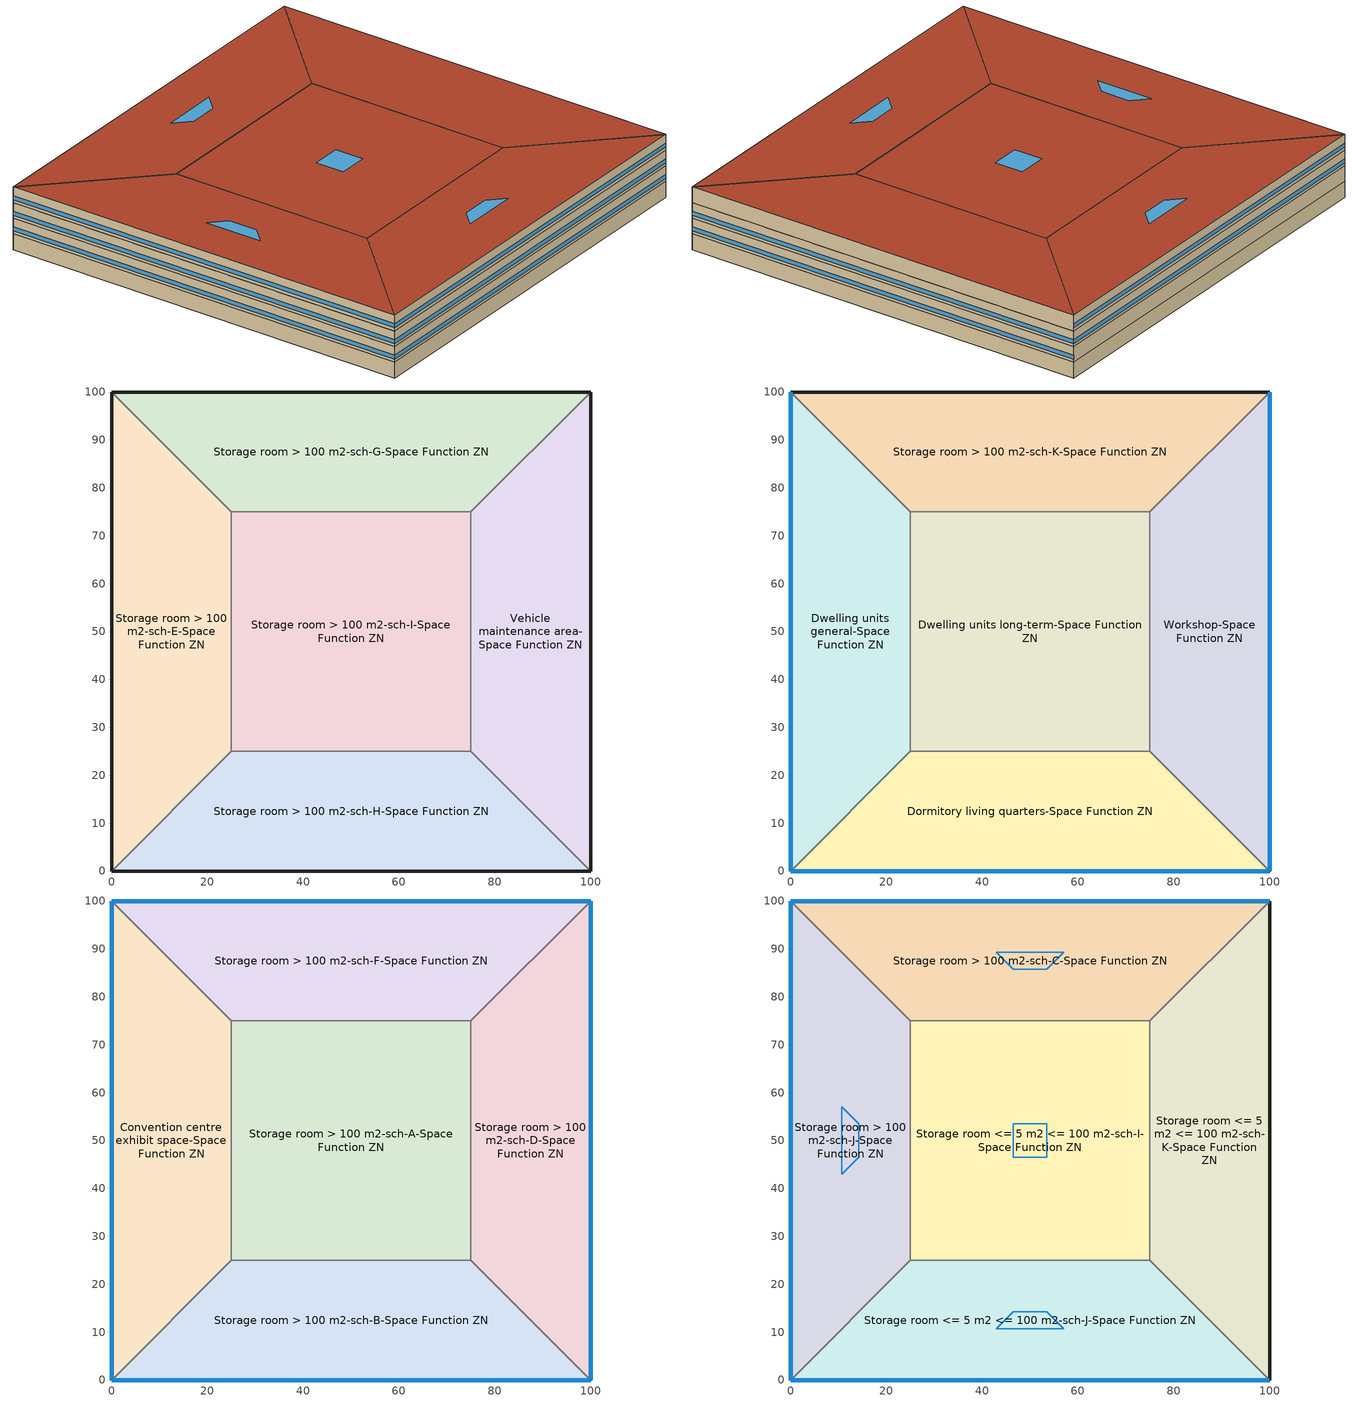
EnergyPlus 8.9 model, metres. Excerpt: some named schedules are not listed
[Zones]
Storage room > 100 m2-sch-E-Space Function ZN
 floor ground (BTAP-Grnd-Floor-Mass:U-0.757): 0,0 0,100 25,75 25,25 z0
 wall ground (BTAP-Grnd-Wall-Mass:U-0.284): 0,100 0,0 z0:3.8
 wall to Storage room > 100 m2-sch-G-Space Function ZN (BTAP-Int-Wall): 25,75 0,100 z0:3.8
 wall to Storage room > 100 m2-sch-I-Space Function ZN (BTAP-Int-Wall): 25,25 25,75 z0:3.8
 wall to Storage room > 100 m2-sch-H-Space Function ZN (BTAP-Int-Wall): 0,0 25,25 z0:3.8
Storage room > 100 m2-sch-G-Space Function ZN
 floor ground (BTAP-Grnd-Floor-Mass:U-0.757): 0,100 100,100 75,75 25,75 z0
 wall to Storage room > 100 m2-sch-I-Space Function ZN (BTAP-Int-Wall): 25,75 75,75 z0:3.8
 wall ground (BTAP-Grnd-Wall-Mass:U-0.284): 100,100 0,100 z0:3.8
 wall to Vehicle maintenance area-Space Function ZN (BTAP-Int-Wall): 75,75 100,100 z0:3.8
Storage room > 100 m2-sch-H-Space Function ZN
 floor ground (BTAP-Grnd-Floor-Mass:U-0.757): 100,0 0,0 25,25 75,25 z0
 wall ground (BTAP-Grnd-Wall-Mass:U-0.284): 0,0 100,0 z0:3.8
 wall to Storage room > 100 m2-sch-I-Space Function ZN (BTAP-Int-Wall): 75,25 25,25 z0:3.8
 wall to Vehicle maintenance area-Space Function ZN (BTAP-Int-Wall): 100,0 75,25 z0:3.8
Storage room > 100 m2-sch-I-Space Function ZN
 floor ground (BTAP-Grnd-Floor-Mass:U-0.757): 25,25 25,75 75,75 75,25 z0
 wall to Vehicle maintenance area-Space Function ZN (BTAP-Int-Wall): 75,25 75,75 z0:3.8
Vehicle maintenance area-Space Function ZN
 floor ground (BTAP-Grnd-Floor-Mass:U-0.757): 100,100 100,0 75,25 75,75 z0
 wall ground (BTAP-Grnd-Wall-Mass:U-0.284): 100,0 100,100 z0:3.8
Dormitory living quarters-Space Function ZN
 floor to Storage room > 100 m2-sch-H-Space Function ZN (BTAP-Int-Floor): 100,0 0,0 25,25 75,25 z3.8
 wall outside (BTAP-Ext-Wall-Mass:U-0.21): 0,0 100,0 z3.8:7.6
 wall to Dwelling units general-Space Function ZN (BTAP-Int-Wall): 25,25 0,0 z3.8:7.6
 wall to Dwelling units long-term-Space Function ZN (BTAP-Int-Wall): 75,25 25,25 z3.8:7.6
 wall to Workshop-Space Function ZN (BTAP-Int-Wall): 100,0 75,25 z3.8:7.6
 window (BTAP-Ext-FixedWindow:U=0.190 SHGC=0.600): 0.03,0 99.97,0 z4.56:5.51
Dwelling units general-Space Function ZN
 floor to Storage room > 100 m2-sch-E-Space Function ZN (BTAP-Int-Floor): 0,0 0,100 25,75 25,25 z3.8
 wall outside (BTAP-Ext-Wall-Mass:U-0.21): 0,100 0,0 z3.8:7.6
 wall to Storage room > 100 m2-sch-K-Space Function ZN (BTAP-Int-Wall): 25,75 0,100 z3.8:7.6
 wall to Dwelling units long-term-Space Function ZN (BTAP-Int-Wall): 25,25 25,75 z3.8:7.6
 window (BTAP-Ext-FixedWindow:U=0.190 SHGC=0.600): 0,99.97 0,0.03 z4.56:5.51
Dwelling units long-term-Space Function ZN
 floor to Storage room > 100 m2-sch-I-Space Function ZN (BTAP-Int-Floor): 25,25 25,75 75,75 75,25 z3.8
 wall to Storage room > 100 m2-sch-K-Space Function ZN (BTAP-Int-Wall): 75,75 25,75 z3.8:7.6
 wall to Workshop-Space Function ZN (BTAP-Int-Wall): 75,25 75,75 z3.8:7.6
Storage room > 100 m2-sch-K-Space Function ZN
 floor to Storage room > 100 m2-sch-G-Space Function ZN (BTAP-Int-Floor): 0,100 100,100 75,75 25,75 z3.8
 wall outside (BTAP-Ext-Wall-Mass:U-0.21): 100,100 0,100 z3.8:7.6
 wall to Workshop-Space Function ZN (BTAP-Int-Wall): 75,75 100,100 z3.8:7.6
Workshop-Space Function ZN
 floor to Vehicle maintenance area-Space Function ZN (BTAP-Int-Floor): 100,100 100,0 75,25 75,75 z3.8
 wall outside (BTAP-Ext-Wall-Mass:U-0.21): 100,0 100,100 z3.8:7.6
 window (BTAP-Ext-FixedWindow:U=0.190 SHGC=0.600): 100,0.03 100,99.97 z4.56:5.51
Convention centre exhibit space-Space Function ZN
 floor to Dwelling units general-Space Function ZN (BTAP-Int-Floor): 0,0 0,100 25,75 25,25 z7.6
 wall outside (BTAP-Ext-Wall-Mass:U-0.21): 0,100 0,0 z7.6:11.4
 wall to Storage room > 100 m2-sch-F-Space Function ZN (BTAP-Int-Wall): 25,75 0,100 z7.6:11.4
 wall to Storage room > 100 m2-sch-A-Space Function ZN (BTAP-Int-Wall): 25,25 25,75 z7.6:11.4
 wall to Storage room > 100 m2-sch-B-Space Function ZN (BTAP-Int-Wall): 0,0 25,25 z7.6:11.4
 window (BTAP-Ext-FixedWindow:U=0.190 SHGC=0.600): 0,99.97 0,0.03 z8.36:9.31
Storage room > 100 m2-sch-A-Space Function ZN
 floor to Dwelling units long-term-Space Function ZN (BTAP-Int-Floor): 25,25 25,75 75,75 75,25 z7.6
 wall to Storage room > 100 m2-sch-F-Space Function ZN (BTAP-Int-Wall): 75,75 25,75 z7.6:11.4
 wall to Storage room > 100 m2-sch-D-Space Function ZN (BTAP-Int-Wall): 75,25 75,75 z7.6:11.4
 wall to Storage room > 100 m2-sch-B-Space Function ZN (BTAP-Int-Wall): 25,25 75,25 z7.6:11.4
Storage room > 100 m2-sch-B-Space Function ZN
 floor to Dormitory living quarters-Space Function ZN (BTAP-Int-Floor): 100,0 0,0 25,25 75,25 z7.6
 wall outside (BTAP-Ext-Wall-Mass:U-0.21): 0,0 100,0 z7.6:11.4
 wall to Storage room > 100 m2-sch-D-Space Function ZN (BTAP-Int-Wall): 100,0 75,25 z7.6:11.4
 window (BTAP-Ext-FixedWindow:U=0.190 SHGC=0.600): 0.03,0 99.97,0 z8.36:9.31
Storage room > 100 m2-sch-D-Space Function ZN
 floor to Workshop-Space Function ZN (BTAP-Int-Floor): 100,100 100,0 75,25 75,75 z7.6
 wall outside (BTAP-Ext-Wall-Mass:U-0.21): 100,0 100,100 z7.6:11.4
 wall to Storage room > 100 m2-sch-F-Space Function ZN (BTAP-Int-Wall): 100,100 75,75 z7.6:11.4
 window (BTAP-Ext-FixedWindow:U=0.190 SHGC=0.600): 100,0.03 100,99.97 z8.36:9.31
Storage room > 100 m2-sch-F-Space Function ZN
 floor to Storage room > 100 m2-sch-K-Space Function ZN (BTAP-Int-Floor): 0,100 100,100 75,75 25,75 z7.6
 wall outside (BTAP-Ext-Wall-Mass:U-0.21): 100,100 0,100 z7.6:11.4
 window (BTAP-Ext-FixedWindow:U=0.190 SHGC=0.600): 99.97,100 0.03,100 z8.36:9.31
Storage room <= 5 m2 <= 100 m2-sch-I-Space Function ZN
 floor to Storage room > 100 m2-sch-A-Space Function ZN (BTAP-Int-Floor): 25,25 25,75 75,75 75,25 z11.4
 wall to Storage room > 100 m2-sch-J-Space Function ZN (BTAP-Int-Wall): 25,75 25,25 z11.4:15.2
 wall to Storage room > 100 m2-sch-C-Space Function ZN (BTAP-Int-Wall): 75,75 25,75 z11.4:15.2
 wall to Storage room <= 5 m2 <= 100 m2-sch-K-Space Function ZN (BTAP-Int-Wall): 75,25 75,75 z11.4:15.2
 wall to Storage room <= 5 m2 <= 100 m2-sch-J-Space Function ZN (BTAP-Int-Wall): 25,25 75,25 z11.4:15.2
 roof outside (BTAP-Ext-Roof-Metal:U-0.138): 75,25 75,75 25,75 25,25 z15.2
 skylight (BTAP-Ext-Skylights:U=0.190 SHGC=0.600): 53.54,46.46 53.54,53.54 46.46,53.54 46.46,46.46 z15.2
Storage room <= 5 m2 <= 100 m2-sch-J-Space Function ZN
 floor to Storage room > 100 m2-sch-B-Space Function ZN (BTAP-Int-Floor): 100,0 0,0 25,25 75,25 z11.4
 wall outside (BTAP-Ext-Wall-Mass:U-0.21): 0,0 100,0 z11.4:15.2
 wall to Storage room > 100 m2-sch-J-Space Function ZN (BTAP-Int-Wall): 25,25 0,0 z11.4:15.2
 wall to Storage room <= 5 m2 <= 100 m2-sch-K-Space Function ZN (BTAP-Int-Wall): 100,0 75,25 z11.4:15.2
 window (BTAP-Ext-FixedWindow:U=0.190 SHGC=0.600): 0.03,0 99.97,0 z12.16:13.11
 roof outside (BTAP-Ext-Roof-Metal:U-0.138): 75,25 25,25 0,0 100,0 z15.2
 skylight (BTAP-Ext-Skylights:U=0.190 SHGC=0.600): 53.54,14.27 46.46,14.27 42.93,10.73 57.07,10.73 z15.2
Storage room <= 5 m2 <= 100 m2-sch-K-Space Function ZN
 floor to Storage room > 100 m2-sch-D-Space Function ZN (BTAP-Int-Floor): 100,100 100,0 75,25 75,75 z11.4
 wall outside (BTAP-Ext-Wall-Mass:U-0.21): 100,0 100,100 z11.4:15.2
 wall to Storage room > 100 m2-sch-C-Space Function ZN (BTAP-Int-Wall): 100,100 75,75 z11.4:15.2
 roof outside (BTAP-Ext-Roof-Metal:U-0.138): 75,75 75,25 100,0 100,100 z15.2
Storage room > 100 m2-sch-C-Space Function ZN
 floor to Storage room > 100 m2-sch-F-Space Function ZN (BTAP-Int-Floor): 0,100 100,100 75,75 25,75 z11.4
 wall outside (BTAP-Ext-Wall-Mass:U-0.21): 100,100 0,100 z11.4:15.2
 wall to Storage room > 100 m2-sch-J-Space Function ZN (BTAP-Int-Wall): 0,100 25,75 z11.4:15.2
 window (BTAP-Ext-FixedWindow:U=0.190 SHGC=0.600): 99.97,100 0.03,100 z12.16:13.11
 roof outside (BTAP-Ext-Roof-Metal:U-0.138): 25,75 75,75 100,100 0,100 z15.2
 skylight (BTAP-Ext-Skylights:U=0.190 SHGC=0.600): 46.46,85.73 53.54,85.73 57.07,89.27 42.93,89.27 z15.2
Storage room > 100 m2-sch-J-Space Function ZN
 floor to Convention centre exhibit space-Space Function ZN (BTAP-Int-Floor): 0,0 0,100 25,75 25,25 z11.4
 wall outside (BTAP-Ext-Wall-Mass:U-0.21): 0,100 0,0 z11.4:15.2
 window (BTAP-Ext-FixedWindow:U=0.190 SHGC=0.600): 0,99.97 0,0.03 z12.16:13.11
 roof outside (BTAP-Ext-Roof-Metal:U-0.138): 25,25 25,75 0,100 0,0 z15.2
 skylight (BTAP-Ext-Skylights:U=0.190 SHGC=0.600): 14.27,46.46 14.27,53.54 10.73,57.07 10.73,42.93 z15.2
[Building]
Building 1
[Site:Location]
Fort McMurray AP_AB_CAN: Latitude {deg}=56.653; Longitude {deg}=-111.223; Time Zone {hr}=-7; Elevation {m}=369.1
[Site:GroundTemperature:BuildingSurface]
19.527, 19.502, 19.536, 19.598, 20.002, 21.64, 22.225, 22.375, 21.449, 20.121, 19.802, 19.633
[Site:WaterMainsTemperature]
Calculation Method=Correlation; Annual Average Outdoor Air Temperature {C}=1.875; Maximum Difference In Monthly Average Outdoor Air Temperatures {deltaC}=34.4
[SizingPeriod:DesignDay] Day of Month=21; Dry-Bulb Temperature Range Modifier Type=DefaultMultipliers; Humidity Condition Type=Wetbulb; Barometric Pressure {Pa}=96969; Rain Indicator=No; Snow Indicator=No; Daylight Saving Time Indicator=No
Name | Month | Day Type | Maximum Dry-Bulb Temperature {C} | Daily Dry-Bulb Temperature Range {deltaC} | Wetbulb or DewPoint at Maximum Dry-Bulb {C} | Wind Speed {m/s} | Wind Direction {deg} | Solar Model Indicator | ASHRAE Clear Sky Optical Depth for Beam Irradiance (taub) | ASHRAE Clear Sky Optical Depth for Diffuse Irradiance (taud) | Sky Clearness
Fort McMurray AP Ann Clg .4% Condns DB=>MWB | 7 | SummerDesignDay | 28.9 | 12.4 | 17.8 | 3.7 | 250 | ASHRAETau | 0.377 | 2.403
Fort McMurray AP Ann Htg 99.6% Condns DB | 1 | WinterDesignDay | -36.2 | 0 | -36.2 | 1 | 90 | ASHRAEClearSky |  |  | 0
[Material] Thermal Absorptance=0.9
Name | Roughness | Thickness {m} | Conductivity {W/m-K} | Density {kg/m3} | Specific Heat {J/kg-K} | Solar Absorptance | Visible Absorptance
1/2IN Gypsum 1 | Smooth | 0.0127 | 0.16 | 784.9 | 830 | 0.4 | 0.4
100mm Normalweight concrete floor 1 | MediumSmooth | 0.1016 | 2.31 | 2322 | 832 | 0.7 | 0.7
1IN Stucco 1 | Smooth | 0.0253 | 0.6918 | 1858 | 837 | 0.7 | 0.92
6 in. Normalweight Concrete Floor 1; 6 in. Normalweight Concrete Floor 2 | MediumRough | 0.1524 | 2.31 | 2322 | 832 | 0.7 | 0.7
8IN CONCRETE HW RefBldg 1 | Rough | 0.2032 | 1.311 | 2240 | 836.8 | 0.7 | 0.7
G01 13mm gypsum board 1 | Smooth | 0.0127 | 0.16 | 800 | 1090 | 0.7 | 0.5
Metal Roof Surface 1 | Smooth | 0.0008 | 45.28 | 7824 | 500 | 0.7 | 0.7
[Material:NoMass] Roughness=Smooth; Thermal Absorptance=0.9; Solar Absorptance=0.7
Name | Thermal Resistance {m2-K/W} | Visible Absorptance
Typical Carpet Pad | 0.21648 | 0.8
Typical Carpet Pad 2 | 1.25503 | 0.8
Typical Carpet Pad 3 | 3.45515 | 0.8
Typical Insulation 2 | 4.49096 | 0.7
Typical Insulation 3 | 7.24636 | 0.7
[WindowMaterial:SimpleGlazingSystem]
SimpleGlazing:U=0.190 SHGC=0.600: U-Factor {W/m2-K}=1.9; Solar Heat Gain Coefficient=0.6; Visible Transmittance=0.21
[Construction]
BTAP-Ext-FixedWindow:U=0.190 SHGC=0.600; BTAP-Ext-Skylights:U=0.190 SHGC=0.600: SimpleGlazing:U=0.190 SHGC=0.600
BTAP-Ext-Roof-Metal:U-0.138: Metal Roof Surface 1, Typical Insulation 3
BTAP-Ext-Wall-Mass:U-0.21: 1IN Stucco 1, 8IN CONCRETE HW RefBldg 1, Typical Insulation 2, 1/2IN Gypsum 1
BTAP-Grnd-Floor-Mass:U-0.757: 6 in. Normalweight Concrete Floor 1, Typical Carpet Pad 2
BTAP-Grnd-Wall-Mass:U-0.284: 6 in. Normalweight Concrete Floor 2, Typical Carpet Pad 3
BTAP-Int-Floor: 100mm Normalweight concrete floor 1, Typical Carpet Pad
BTAP-Int-Wall: G01 13mm gypsum board 1, G01 13mm gypsum board 1
[Zone]
Convention centre exhibit space-Space Function ZN; Dormitory living quarters-Space Function ZN; Dwelling units general-Space Function ZN; Dwelling units long-term-Space Function ZN; Storage room <= 5 m2 <= 100 m2-sch-I-Space Function ZN; Storage room <= 5 m2 <= 100 m2-sch-J-Space Function ZN; Storage room <= 5 m2 <= 100 m2-sch-K-Space Function ZN; Storage room > 100 m2-sch-A-Space Function ZN; Storage room > 100 m2-sch-B-Space Function ZN; Storage room > 100 m2-sch-C-Space Function ZN; Storage room > 100 m2-sch-D-Space Function ZN; Storage room > 100 m2-sch-E-Space Function ZN; Storage room > 100 m2-sch-F-Space Function ZN; Storage room > 100 m2-sch-G-Space Function ZN; Storage room > 100 m2-sch-H-Space Function ZN; Storage room > 100 m2-sch-I-Space Function ZN; Storage room > 100 m2-sch-J-Space Function ZN; Storage room > 100 m2-sch-K-Space Function ZN; Vehicle maintenance area-Space Function ZN; Workshop-Space Function ZN
[ZoneInfiltration:DesignFlowRate] Schedule=Always On Discrete; Design Flow Rate Calculation Method=Flow/ExteriorArea; Flow per Exterior Surface Area {m3/s-m2}=0.00025; Constant Term Coefficient=0; Temperature Term Coefficient=0; Velocity Term Coefficient=0.224; Velocity Squared Term Coefficient=0
Name | Zone or ZoneList
Convention centre exhibit space-Space Function Infiltration | Convention centre exhibit space-Space Function ZN
Dormitory living quarters-Space Function Infiltration | Dormitory living quarters-Space Function ZN
Dwelling units general-Space Function Infiltration | Dwelling units general-Space Function ZN
Storage room <= 5 m2 <= 100 m2-sch-I-Space Function Infiltration | Storage room <= 5 m2 <= 100 m2-sch-I-Space Function ZN
Storage room <= 5 m2 <= 100 m2-sch-J-Space Function Infiltration | Storage room <= 5 m2 <= 100 m2-sch-J-Space Function ZN
Storage room <= 5 m2 <= 100 m2-sch-K-Space Function Infiltration | Storage room <= 5 m2 <= 100 m2-sch-K-Space Function ZN
Storage room > 100 m2-sch-B-Space Function Infiltration | Storage room > 100 m2-sch-B-Space Function ZN
Storage room > 100 m2-sch-C-Space Function Infiltration | Storage room > 100 m2-sch-C-Space Function ZN
Storage room > 100 m2-sch-D-Space Function Infiltration | Storage room > 100 m2-sch-D-Space Function ZN
Storage room > 100 m2-sch-F-Space Function Infiltration | Storage room > 100 m2-sch-F-Space Function ZN
Storage room > 100 m2-sch-J-Space Function Infiltration | Storage room > 100 m2-sch-J-Space Function ZN
Storage room > 100 m2-sch-K-Space Function Infiltration | Storage room > 100 m2-sch-K-Space Function ZN
Workshop-Space Function Infiltration | Workshop-Space Function ZN
[ZoneControl:Thermostat] Control Object Type 1=ThermostatSetpoint:DualSetpoint
Name | Zone or ZoneList | Control Type Schedule | Control Name 1
Convention centre exhibit space-Space Function ZN Thermostat | Convention centre exhibit space-Space Function ZN | Convention centre exhibit space-Space Function ZN Thermostat Schedule | Space Function Convention centre exhibit space Thermostat 1
Dormitory living quarters-Space Function ZN Thermostat | Dormitory living quarters-Space Function ZN | Dormitory living quarters-Space Function ZN Thermostat Schedule | Space Function Dormitory living quarters Thermostat 1
Dwelling units general-Space Function ZN Thermostat | Dwelling units general-Space Function ZN | Dwelling units general-Space Function ZN Thermostat Schedule | Space Function Dwelling units general Thermostat 1
Dwelling units long-term-Space Function ZN Thermostat | Dwelling units long-term-Space Function ZN | Dwelling units long-term-Space Function ZN Thermostat Schedule | Space Function Dwelling units long-term Thermostat 1
Storage room <= 5 m2 <= 100 m2-sch-I-Space Function ZN Thermostat | Storage room <= 5 m2 <= 100 m2-sch-I-Space Function ZN | Storage room <= 5 m2 <= 100 m2-sch-I-Space Function ZN Thermostat Schedule | Space Function Storage room <= 5 m2 <= 100 m2-sch-I Thermostat 1
Storage room <= 5 m2 <= 100 m2-sch-J-Space Function ZN Thermostat | Storage room <= 5 m2 <= 100 m2-sch-J-Space Function ZN | Storage room <= 5 m2 <= 100 m2-sch-J-Space Function ZN Thermostat Schedule | Space Function Storage room <= 5 m2 <= 100 m2-sch-J Thermostat 1
Storage room <= 5 m2 <= 100 m2-sch-K-Space Function ZN Thermostat | Storage room <= 5 m2 <= 100 m2-sch-K-Space Function ZN | Storage room <= 5 m2 <= 100 m2-sch-K-Space Function ZN Thermostat Schedule | Space Function Storage room <= 5 m2 <= 100 m2-sch-K Thermostat 1
Storage room > 100 m2-sch-A-Space Function ZN Thermostat | Storage room > 100 m2-sch-A-Space Function ZN | Storage room > 100 m2-sch-A-Space Function ZN Thermostat Schedule | Space Function Storage room > 100 m2-sch-A Thermostat 1
Storage room > 100 m2-sch-B-Space Function ZN Thermostat | Storage room > 100 m2-sch-B-Space Function ZN | Storage room > 100 m2-sch-B-Space Function ZN Thermostat Schedule | Space Function Storage room > 100 m2-sch-B Thermostat 1
Storage room > 100 m2-sch-C-Space Function ZN Thermostat | Storage room > 100 m2-sch-C-Space Function ZN | Storage room > 100 m2-sch-C-Space Function ZN Thermostat Schedule | Space Function Storage room > 100 m2-sch-C Thermostat 1
Storage room > 100 m2-sch-D-Space Function ZN Thermostat | Storage room > 100 m2-sch-D-Space Function ZN | Storage room > 100 m2-sch-D-Space Function ZN Thermostat Schedule | Space Function Storage room > 100 m2-sch-D Thermostat 1
Storage room > 100 m2-sch-E-Space Function ZN Thermostat | Storage room > 100 m2-sch-E-Space Function ZN | Storage room > 100 m2-sch-E-Space Function ZN Thermostat Schedule | Space Function Storage room > 100 m2-sch-E Thermostat 1
Storage room > 100 m2-sch-F-Space Function ZN Thermostat | Storage room > 100 m2-sch-F-Space Function ZN | Storage room > 100 m2-sch-F-Space Function ZN Thermostat Schedule | Space Function Storage room > 100 m2-sch-F Thermostat 1
Storage room > 100 m2-sch-G-Space Function ZN Thermostat | Storage room > 100 m2-sch-G-Space Function ZN | Storage room > 100 m2-sch-G-Space Function ZN Thermostat Schedule | Space Function Storage room > 100 m2-sch-G Thermostat 1
Storage room > 100 m2-sch-H-Space Function ZN Thermostat | Storage room > 100 m2-sch-H-Space Function ZN | Storage room > 100 m2-sch-H-Space Function ZN Thermostat Schedule | Space Function Storage room > 100 m2-sch-H Thermostat 1
Storage room > 100 m2-sch-I-Space Function ZN Thermostat | Storage room > 100 m2-sch-I-Space Function ZN | Storage room > 100 m2-sch-I-Space Function ZN Thermostat Schedule | Space Function Storage room > 100 m2-sch-I Thermostat 1
Storage room > 100 m2-sch-J-Space Function ZN Thermostat | Storage room > 100 m2-sch-J-Space Function ZN | Storage room > 100 m2-sch-J-Space Function ZN Thermostat Schedule | Space Function Storage room > 100 m2-sch-J Thermostat 1
Storage room > 100 m2-sch-K-Space Function ZN Thermostat | Storage room > 100 m2-sch-K-Space Function ZN | Storage room > 100 m2-sch-K-Space Function ZN Thermostat Schedule | Space Function Storage room > 100 m2-sch-K Thermostat 1
Vehicle maintenance area-Space Function ZN Thermostat | Vehicle maintenance area-Space Function ZN | Vehicle maintenance area-Space Function ZN Thermostat Schedule | Space Function Vehicle maintenance area Thermostat 1
Workshop-Space Function ZN Thermostat | Workshop-Space Function ZN | Workshop-Space Function ZN Thermostat Schedule | Space Function Workshop Thermostat 1
[ThermostatSetpoint:DualSetpoint]
Name | Heating Setpoint Temperature Schedule | Cooling Setpoint Temperature Schedule
Space Function Convention centre exhibit space Thermostat 1; Space Function Storage room > 100 m2-sch-C Thermostat 1 | NECB-C-Thermostat Setpoint-Heating | NECB-C-Thermostat Setpoint-Cooling
Space Function Dormitory living quarters Thermostat 1; Space Function Dwelling units general Thermostat 1; Space Function Storage room > 100 m2-sch-G Thermostat 1 | NECB-G-Thermostat Setpoint-Heating | NECB-G-Thermostat Setpoint-Cooling
Space Function Dwelling units long-term Thermostat 1; Space Function Storage room <= 5 m2 <= 100 m2-sch-J Thermostat 1; Space Function Storage room > 100 m2-sch-J Thermostat 1 | NECB-J-Thermostat Setpoint-Heating | NECB-J-Thermostat Setpoint-Cooling
Space Function Storage room <= 5 m2 <= 100 m2-sch-I Thermostat 1; Space Function Storage room > 100 m2-sch-I Thermostat 1 | NECB-I-Thermostat Setpoint-Heating | NECB-I-Thermostat Setpoint-Cooling
Space Function Storage room <= 5 m2 <= 100 m2-sch-K Thermostat 1; Space Function Storage room > 100 m2-sch-K Thermostat 1 | NECB-K-Thermostat Setpoint-Heating | NECB-K-Thermostat Setpoint-Cooling
Space Function Storage room > 100 m2-sch-A Thermostat 1; Space Function Workshop Thermostat 1 | NECB-A-Thermostat Setpoint-Heating | NECB-A-Thermostat Setpoint-Cooling
Space Function Storage room > 100 m2-sch-B Thermostat 1 | NECB-B-Thermostat Setpoint-Heating | NECB-B-Thermostat Setpoint-Cooling
Space Function Storage room > 100 m2-sch-D Thermostat 1 | NECB-D-Thermostat Setpoint-Heating | NECB-D-Thermostat Setpoint-Cooling
Space Function Storage room > 100 m2-sch-E Thermostat 1; Space Function Vehicle maintenance area Thermostat 1 | NECB-E-Thermostat Setpoint-Heating | NECB-E-Thermostat Setpoint-Cooling
Space Function Storage room > 100 m2-sch-F Thermostat 1 | NECB-F-Thermostat Setpoint-Heating | NECB-F-Thermostat Setpoint-Cooling
Space Function Storage room > 100 m2-sch-H Thermostat 1 | NECB-H-Thermostat Setpoint-Heating | NECB-H-Thermostat Setpoint-Cooling
[DesignSpecification:OutdoorAir] Outdoor Air Method=Sum; Outdoor Air Flow per Person {m3/s-person}=0; Outdoor Air Flow per Zone {m3/s}=0; Outdoor Air Flow Air Changes per Hour {1/hr}=0
Name | Outdoor Air Flow per Zone Floor Area {m3/s-m2}
Space Function Convention centre exhibit space Ventilation | 0.0008636
Space Function Dormitory living quarters Ventilation; Space Function Dwelling units long-term Ventilation | 0.0005588
Space Function Dwelling units general Ventilation | 0.00039624
Space Function Storage room <= 5 m2 <= 100 m2-sch-I Ventilation; Space Function Storage room <= 5 m2 <= 100 m2-sch-J Ventilation; Space Function Storage room <= 5 m2 <= 100 m2-sch-K Ventilation; Space Function Storage room > 100 m2-sch-A Ventilation; Space Function Storage room > 100 m2-sch-B Ventilation; Space Function Storage room > 100 m2-sch-C Ventilation; Space Function Storage room > 100 m2-sch-D Ventilation; Space Function Storage room > 100 m2-sch-E Ventilation; Space Function Storage room > 100 m2-sch-F Ventilation; Space Function Storage room > 100 m2-sch-G Ventilation; Space Function Storage room > 100 m2-sch-H Ventilation; Space Function Storage room > 100 m2-sch-I Ventilation; Space Function Storage room > 100 m2-sch-J Ventilation; Space Function Storage room > 100 m2-sch-K Ventilation | 0.0003556
Space Function Vehicle maintenance area Ventilation | 0.00762
Space Function Workshop Ventilation | 0.0019304
[Zone equipment]
Convention centre exhibit space-Space Function ZN: Zone HVAC Ideal Loads Air System 1
Dormitory living quarters-Space Function ZN: Zone HVAC Ideal Loads Air System 2
Dwelling units general-Space Function ZN: Zone HVAC Ideal Loads Air System 3
Dwelling units long-term-Space Function ZN: Zone HVAC Ideal Loads Air System 4
Storage room <= 5 m2 <= 100 m2-sch-I-Space Function ZN: Zone HVAC Ideal Loads Air System 5
Storage room <= 5 m2 <= 100 m2-sch-J-Space Function ZN: Zone HVAC Ideal Loads Air System 6
Storage room <= 5 m2 <= 100 m2-sch-K-Space Function ZN: Zone HVAC Ideal Loads Air System 7
Storage room > 100 m2-sch-A-Space Function ZN: Zone HVAC Ideal Loads Air System 8
Storage room > 100 m2-sch-B-Space Function ZN: Zone HVAC Ideal Loads Air System 9
Storage room > 100 m2-sch-C-Space Function ZN: Zone HVAC Ideal Loads Air System 10
Storage room > 100 m2-sch-D-Space Function ZN: Zone HVAC Ideal Loads Air System 11
Storage room > 100 m2-sch-E-Space Function ZN: Zone HVAC Ideal Loads Air System 12
Storage room > 100 m2-sch-F-Space Function ZN: Zone HVAC Ideal Loads Air System 13
Storage room > 100 m2-sch-G-Space Function ZN: Zone HVAC Ideal Loads Air System 14
Storage room > 100 m2-sch-H-Space Function ZN: Zone HVAC Ideal Loads Air System 15
Storage room > 100 m2-sch-I-Space Function ZN: Zone HVAC Ideal Loads Air System 16
Storage room > 100 m2-sch-J-Space Function ZN: Zone HVAC Ideal Loads Air System 17
Storage room > 100 m2-sch-K-Space Function ZN: Zone HVAC Ideal Loads Air System 18
Vehicle maintenance area-Space Function ZN: Zone HVAC Ideal Loads Air System 19
Workshop-Space Function ZN: Zone HVAC Ideal Loads Air System 20
[Sizing:Zone] Zone Cooling Design Supply Air Temperature Input Method=SupplyAirTemperature; Zone Cooling Design Supply Air Temperature {C}=14; Zone Cooling Design Supply Air Temperature Difference {deltaC}=11.11; Zone Heating Design Supply Air Temperature Input Method=SupplyAirTemperature; Zone Heating Design Supply Air Temperature {C}=40; Zone Heating Design Supply Air Temperature Difference {deltaC}=11.11; Zone Cooling Design Supply Air Humidity Ratio {kgWater/kgDryAir}=0.0085; Zone Heating Design Supply Air Humidity Ratio {kgWater/kgDryAir}=0.008; Cooling Design Air Flow Method=DesignDay; Cooling Design Air Flow Rate {m3/s}=0; Cooling Minimum Air Flow per Zone Floor Area {m3/s-m2}=0.000762; Cooling Minimum Air Flow {m3/s}=0; Cooling Minimum Air Flow Fraction=0; Heating Design Air Flow Method=DesignDay; Heating Design Air Flow Rate {m3/s}=0; Heating Maximum Air Flow per Zone Floor Area {m3/s-m2}=0.002032; Heating Maximum Air Flow {m3/s}=0.141576; Heating Maximum Air Flow Fraction=0.3; Account for Dedicated Outdoor Air System=No
Name | Design Specification Outdoor Air Object | Design Specification Zone Air Distribution Object
Convention centre exhibit space-Space Function ZN | Space Function Convention centre exhibit space Ventilation | Convention centre exhibit space-Space Function ZN Design Spec Zone Air Dist
Dormitory living quarters-Space Function ZN | Space Function Dormitory living quarters Ventilation | Dormitory living quarters-Space Function ZN Design Spec Zone Air Dist
Dwelling units general-Space Function ZN | Space Function Dwelling units general Ventilation | Dwelling units general-Space Function ZN Design Spec Zone Air Dist
Dwelling units long-term-Space Function ZN | Space Function Dwelling units long-term Ventilation | Dwelling units long-term-Space Function ZN Design Spec Zone Air Dist
Storage room <= 5 m2 <= 100 m2-sch-I-Space Function ZN | Space Function Storage room <= 5 m2 <= 100 m2-sch-I Ventilation | Storage room <= 5 m2 <= 100 m2-sch-I-Space Function ZN Design Spec Zone Air Dist
Storage room <= 5 m2 <= 100 m2-sch-J-Space Function ZN | Space Function Storage room <= 5 m2 <= 100 m2-sch-J Ventilation | Storage room <= 5 m2 <= 100 m2-sch-J-Space Function ZN Design Spec Zone Air Dist
Storage room <= 5 m2 <= 100 m2-sch-K-Space Function ZN | Space Function Storage room <= 5 m2 <= 100 m2-sch-K Ventilation | Storage room <= 5 m2 <= 100 m2-sch-K-Space Function ZN Design Spec Zone Air Dist
Storage room > 100 m2-sch-A-Space Function ZN | Space Function Storage room > 100 m2-sch-A Ventilation | Storage room > 100 m2-sch-A-Space Function ZN Design Spec Zone Air Dist
Storage room > 100 m2-sch-B-Space Function ZN | Space Function Storage room > 100 m2-sch-B Ventilation | Storage room > 100 m2-sch-B-Space Function ZN Design Spec Zone Air Dist
Storage room > 100 m2-sch-C-Space Function ZN | Space Function Storage room > 100 m2-sch-C Ventilation | Storage room > 100 m2-sch-C-Space Function ZN Design Spec Zone Air Dist
Storage room > 100 m2-sch-D-Space Function ZN | Space Function Storage room > 100 m2-sch-D Ventilation | Storage room > 100 m2-sch-D-Space Function ZN Design Spec Zone Air Dist
Storage room > 100 m2-sch-E-Space Function ZN | Space Function Storage room > 100 m2-sch-E Ventilation | Storage room > 100 m2-sch-E-Space Function ZN Design Spec Zone Air Dist
Storage room > 100 m2-sch-F-Space Function ZN | Space Function Storage room > 100 m2-sch-F Ventilation | Storage room > 100 m2-sch-F-Space Function ZN Design Spec Zone Air Dist
Storage room > 100 m2-sch-G-Space Function ZN | Space Function Storage room > 100 m2-sch-G Ventilation | Storage room > 100 m2-sch-G-Space Function ZN Design Spec Zone Air Dist
Storage room > 100 m2-sch-H-Space Function ZN | Space Function Storage room > 100 m2-sch-H Ventilation | Storage room > 100 m2-sch-H-Space Function ZN Design Spec Zone Air Dist
Storage room > 100 m2-sch-I-Space Function ZN | Space Function Storage room > 100 m2-sch-I Ventilation | Storage room > 100 m2-sch-I-Space Function ZN Design Spec Zone Air Dist
Storage room > 100 m2-sch-J-Space Function ZN | Space Function Storage room > 100 m2-sch-J Ventilation | Storage room > 100 m2-sch-J-Space Function ZN Design Spec Zone Air Dist
Storage room > 100 m2-sch-K-Space Function ZN | Space Function Storage room > 100 m2-sch-K Ventilation | Storage room > 100 m2-sch-K-Space Function ZN Design Spec Zone Air Dist
Vehicle maintenance area-Space Function ZN | Space Function Vehicle maintenance area Ventilation | Vehicle maintenance area-Space Function ZN Design Spec Zone Air Dist
Workshop-Space Function ZN | Space Function Workshop Ventilation | Workshop-Space Function ZN Design Spec Zone Air Dist
[DesignSpecification:ZoneAirDistribution] Zone Air Distribution Effectiveness in Cooling Mode=1; Zone Air Distribution Effectiveness in Heating Mode=1
Convention centre exhibit space-Space Function ZN Design Spec Zone Air Dist; Dormitory living quarters-Space Function ZN Design Spec Zone Air Dist; Dwelling units general-Space Function ZN Design Spec Zone Air Dist; Dwelling units long-term-Space Function ZN Design Spec Zone Air Dist; Storage room <= 5 m2 <= 100 m2-sch-I-Space Function ZN Design Spec Zone Air Dist; Storage room <= 5 m2 <= 100 m2-sch-J-Space Function ZN Design Spec Zone Air Dist; Storage room <= 5 m2 <= 100 m2-sch-K-Space Function ZN Design Spec Zone Air Dist; Storage room > 100 m2-sch-A-Space Function ZN Design Spec Zone Air Dist; Storage room > 100 m2-sch-B-Space Function ZN Design Spec Zone Air Dist; Storage room > 100 m2-sch-C-Space Function ZN Design Spec Zone Air Dist; Storage room > 100 m2-sch-D-Space Function ZN Design Spec Zone Air Dist; Storage room > 100 m2-sch-E-Space Function ZN Design Spec Zone Air Dist; Storage room > 100 m2-sch-F-Space Function ZN Design Spec Zone Air Dist; Storage room > 100 m2-sch-G-Space Function ZN Design Spec Zone Air Dist; Storage room > 100 m2-sch-H-Space Function ZN Design Spec Zone Air Dist; Storage room > 100 m2-sch-I-Space Function ZN Design Spec Zone Air Dist; Storage room > 100 m2-sch-J-Space Function ZN Design Spec Zone Air Dist; Storage room > 100 m2-sch-K-Space Function ZN Design Spec Zone Air Dist; Vehicle maintenance area-Space Function ZN Design Spec Zone Air Dist; Workshop-Space Function ZN Design Spec Zone Air Dist
[Schedule:Compact]
Convention centre exhibit space-Space Function ZN Thermostat Schedule; Dormitory living quarters-Space Function ZN Thermostat Schedule; Dwelling units general-Space Function ZN Thermostat Schedule; Dwelling units long-term-Space Function ZN Thermostat Schedule; Storage room <= 5 m2 <= 100 m2-sch-I-Space Function ZN Thermostat Schedule; Storage room <= 5 m2 <= 100 m2-sch-J-Space Function ZN Thermostat Schedule; Storage room <= 5 m2 <= 100 m2-sch-K-Space Function ZN Thermostat Schedule; Storage room > 100 m2-sch-A-Space Function ZN Thermostat Schedule; Storage room > 100 m2-sch-B-Space Function ZN Thermostat Schedule; Storage room > 100 m2-sch-C-Space Function ZN Thermostat Schedule; Storage room > 100 m2-sch-D-Space Function ZN Thermostat Schedule; Storage room > 100 m2-sch-E-Space Function ZN Thermostat Schedule; Storage room > 100 m2-sch-F-Space Function ZN Thermostat Schedule; Storage room > 100 m2-sch-G-Space Function ZN Thermostat Schedule; Storage room > 100 m2-sch-H-Space Function ZN Thermostat Schedule; Storage room > 100 m2-sch-I-Space Function ZN Thermostat Schedule; Storage room > 100 m2-sch-J-Space Function ZN Thermostat Schedule; Storage room > 100 m2-sch-K-Space Function ZN Thermostat Schedule; Vehicle maintenance area-Space Function ZN Thermostat Schedule; Workshop-Space Function ZN Thermostat Schedule: Through: 12/31, For: AllDays, Until: 24:00, 4
[Schedule:Day:Interval]
NECB-C-Thermostat Setpoint-Heating Sun|Hol Day: No, 09:00, 18, 10:00, 20, 19:00, 22, 24:00, 18
NECB-C-Thermostat Setpoint-Heating Default|Wkdy Day; NECB-C-Thermostat Setpoint-Heating Sat Day; NECB-C-Thermostat Setpoint-Heating Default: No, 07:00, 18, 08:00, 20, 21:00, 22, 24:00, 18
NECB-C-Thermostat Setpoint-Cooling Sun|Hol Day: No, 07:00, 35, 19:00, 24, 24:00, 35
NECB-C-Thermostat Setpoint-Cooling Default|Wkdy Day; NECB-C-Thermostat Setpoint-Cooling Sat Day; NECB-C-Thermostat Setpoint-Cooling Default: No, 07:00, 35, 21:00, 24, 24:00, 35
NECB-G-Thermostat Setpoint-Heating Sun|Hol Day: No, 01:00, 22, 07:00, 18, 08:00, 20, 24:00, 22
[Schedule:Week:Daily]
NECB-C-Thermostat Setpoint-Heating Week Rule - Jan1-Dec31: NECB-C-Thermostat Setpoint-Heating Sun|Hol Day, NECB-C-Thermostat Setpoint-Heating Default|Wkdy Day, NECB-C-Thermostat Setpoint-Heating Default|Wkdy Day, NECB-C-Thermostat Setpoint-Heating Default|Wkdy Day, NECB-C-Thermostat Setpoint-Heating Default|Wkdy Day, NECB-C-Thermostat Setpoint-Heating Default|Wkdy Day, NECB-C-Thermostat Setpoint-Heating Sat Day, NECB-C-Thermostat Setpoint-Heating Default, NECB-C-Thermostat Setpoint-Heating Default, NECB-C-Thermostat Setpoint-Heating Default, NECB-C-Thermostat Setpoint-Heating Default, NECB-C-Thermostat Setpoint-Heating Default
NECB-C-Thermostat Setpoint-Cooling Week Rule - Jan1-Dec31: NECB-C-Thermostat Setpoint-Cooling Sun|Hol Day, NECB-C-Thermostat Setpoint-Cooling Default|Wkdy Day, NECB-C-Thermostat Setpoint-Cooling Default|Wkdy Day, NECB-C-Thermostat Setpoint-Cooling Default|Wkdy Day, NECB-C-Thermostat Setpoint-Cooling Default|Wkdy Day, NECB-C-Thermostat Setpoint-Cooling Default|Wkdy Day, NECB-C-Thermostat Setpoint-Cooling Sat Day, NECB-C-Thermostat Setpoint-Cooling Default, NECB-C-Thermostat Setpoint-Cooling Default, NECB-C-Thermostat Setpoint-Cooling Default, NECB-C-Thermostat Setpoint-Cooling Default, NECB-C-Thermostat Setpoint-Cooling Default
NECB-G-Thermostat Setpoint-Heating Week Rule - Jan1-Dec31: NECB-G-Thermostat Setpoint-Heating Sun|Hol Day, NECB-G-Thermostat Setpoint-Heating Default|Wkdy Day, NECB-G-Thermostat Setpoint-Heating Default|Wkdy Day, NECB-G-Thermostat Setpoint-Heating Default|Wkdy Day, NECB-G-Thermostat Setpoint-Heating Default|Wkdy Day, NECB-G-Thermostat Setpoint-Heating Default|Wkdy Day, NECB-G-Thermostat Setpoint-Heating Sat Day, NECB-G-Thermostat Setpoint-Heating Default, NECB-G-Thermostat Setpoint-Heating Default, NECB-G-Thermostat Setpoint-Heating Default, NECB-G-Thermostat Setpoint-Heating Default, NECB-G-Thermostat Setpoint-Heating Default
NECB-G-Thermostat Setpoint-Cooling Week Rule - Jan1-Dec31: NECB-G-Thermostat Setpoint-Cooling Sun|Hol Day, NECB-G-Thermostat Setpoint-Cooling Default|Wkdy Day, NECB-G-Thermostat Setpoint-Cooling Default|Wkdy Day, NECB-G-Thermostat Setpoint-Cooling Default|Wkdy Day, NECB-G-Thermostat Setpoint-Cooling Default|Wkdy Day, NECB-G-Thermostat Setpoint-Cooling Default|Wkdy Day, NECB-G-Thermostat Setpoint-Cooling Sat Day, NECB-G-Thermostat Setpoint-Cooling Default, NECB-G-Thermostat Setpoint-Cooling Default, NECB-G-Thermostat Setpoint-Cooling Default, NECB-G-Thermostat Setpoint-Cooling Default, NECB-G-Thermostat Setpoint-Cooling Default
NECB-J-Thermostat Setpoint-Heating Week Rule - Jan1-Dec31: NECB-J-Thermostat Setpoint-Heating Sun|Hol Day, NECB-J-Thermostat Setpoint-Heating Default|Wkdy Day, NECB-J-Thermostat Setpoint-Heating Default|Wkdy Day, NECB-J-Thermostat Setpoint-Heating Default|Wkdy Day, NECB-J-Thermostat Setpoint-Heating Default|Wkdy Day, NECB-J-Thermostat Setpoint-Heating Default|Wkdy Day, NECB-J-Thermostat Setpoint-Heating Sat Day, NECB-J-Thermostat Setpoint-Heating Default, NECB-J-Thermostat Setpoint-Heating Default, NECB-J-Thermostat Setpoint-Heating Default, NECB-J-Thermostat Setpoint-Heating Default, NECB-J-Thermostat Setpoint-Heating Default
NECB-J-Thermostat Setpoint-Cooling Week Rule - Jan1-Dec31: NECB-J-Thermostat Setpoint-Cooling Sun|Hol Day, NECB-J-Thermostat Setpoint-Cooling Default|Wkdy Day, NECB-J-Thermostat Setpoint-Cooling Default|Wkdy Day, NECB-J-Thermostat Setpoint-Cooling Default|Wkdy Day, NECB-J-Thermostat Setpoint-Cooling Default|Wkdy Day, NECB-J-Thermostat Setpoint-Cooling Default|Wkdy Day, NECB-J-Thermostat Setpoint-Cooling Sat Day, NECB-J-Thermostat Setpoint-Cooling Default, NECB-J-Thermostat Setpoint-Cooling Default, NECB-J-Thermostat Setpoint-Cooling Default, NECB-J-Thermostat Setpoint-Cooling Default, NECB-J-Thermostat Setpoint-Cooling Default
NECB-I-Thermostat Setpoint-Heating Week Rule - Jan1-Dec31: NECB-I-Thermostat Setpoint-Heating Sun|Hol Day, NECB-I-Thermostat Setpoint-Heating Default|Wkdy Day, NECB-I-Thermostat Setpoint-Heating Default|Wkdy Day, NECB-I-Thermostat Setpoint-Heating Default|Wkdy Day, NECB-I-Thermostat Setpoint-Heating Default|Wkdy Day, NECB-I-Thermostat Setpoint-Heating Default|Wkdy Day, NECB-I-Thermostat Setpoint-Heating Sat Day, NECB-I-Thermostat Setpoint-Heating Default, NECB-I-Thermostat Setpoint-Heating Default, NECB-I-Thermostat Setpoint-Heating Default, NECB-I-Thermostat Setpoint-Heating Default, NECB-I-Thermostat Setpoint-Heating Default
NECB-I-Thermostat Setpoint-Cooling Week Rule - Jan1-Dec31: NECB-I-Thermostat Setpoint-Cooling Sun|Hol Day, NECB-I-Thermostat Setpoint-Cooling Default|Wkdy Day, NECB-I-Thermostat Setpoint-Cooling Default|Wkdy Day, NECB-I-Thermostat Setpoint-Cooling Default|Wkdy Day, NECB-I-Thermostat Setpoint-Cooling Default|Wkdy Day, NECB-I-Thermostat Setpoint-Cooling Default|Wkdy Day, NECB-I-Thermostat Setpoint-Cooling Sat Day, NECB-I-Thermostat Setpoint-Cooling Default, NECB-I-Thermostat Setpoint-Cooling Default, NECB-I-Thermostat Setpoint-Cooling Default, NECB-I-Thermostat Setpoint-Cooling Default, NECB-I-Thermostat Setpoint-Cooling Default
NECB-K-Thermostat Setpoint-Heating Week Rule - Jan1-Dec31: NECB-K-Thermostat Setpoint-Heating Sun|Hol Day, NECB-K-Thermostat Setpoint-Heating Default|Wkdy Day, NECB-K-Thermostat Setpoint-Heating Default|Wkdy Day, NECB-K-Thermostat Setpoint-Heating Default|Wkdy Day, NECB-K-Thermostat Setpoint-Heating Default|Wkdy Day, NECB-K-Thermostat Setpoint-Heating Default|Wkdy Day, NECB-K-Thermostat Setpoint-Heating Sat Day, NECB-K-Thermostat Setpoint-Heating Default, NECB-K-Thermostat Setpoint-Heating Default, NECB-K-Thermostat Setpoint-Heating Default, NECB-K-Thermostat Setpoint-Heating Default, NECB-K-Thermostat Setpoint-Heating Default
NECB-K-Thermostat Setpoint-Cooling Week Rule - Jan1-Dec31: NECB-K-Thermostat Setpoint-Cooling Sun|Hol Day, NECB-K-Thermostat Setpoint-Cooling Default|Wkdy Day, NECB-K-Thermostat Setpoint-Cooling Default|Wkdy Day, NECB-K-Thermostat Setpoint-Cooling Default|Wkdy Day, NECB-K-Thermostat Setpoint-Cooling Default|Wkdy Day, NECB-K-Thermostat Setpoint-Cooling Default|Wkdy Day, NECB-K-Thermostat Setpoint-Cooling Sat Day, NECB-K-Thermostat Setpoint-Cooling Default, NECB-K-Thermostat Setpoint-Cooling Default, NECB-K-Thermostat Setpoint-Cooling Default, NECB-K-Thermostat Setpoint-Cooling Default, NECB-K-Thermostat Setpoint-Cooling Default
NECB-A-Thermostat Setpoint-Heating Week Rule - Jan1-Dec31: NECB-A-Thermostat Setpoint-Heating Sun|Hol Day, NECB-A-Thermostat Setpoint-Heating Default|Wkdy Day, NECB-A-Thermostat Setpoint-Heating Default|Wkdy Day, NECB-A-Thermostat Setpoint-Heating Default|Wkdy Day, NECB-A-Thermostat Setpoint-Heating Default|Wkdy Day, NECB-A-Thermostat Setpoint-Heating Default|Wkdy Day, NECB-A-Thermostat Setpoint-Heating Sat Day, NECB-A-Thermostat Setpoint-Heating Default, NECB-A-Thermostat Setpoint-Heating Default, NECB-A-Thermostat Setpoint-Heating Default, NECB-A-Thermostat Setpoint-Heating Default, NECB-A-Thermostat Setpoint-Heating Default
NECB-A-Thermostat Setpoint-Cooling Week Rule - Jan1-Dec31: NECB-A-Thermostat Setpoint-Cooling Sun|Hol Day, NECB-A-Thermostat Setpoint-Cooling Default|Wkdy Day, NECB-A-Thermostat Setpoint-Cooling Default|Wkdy Day, NECB-A-Thermostat Setpoint-Cooling Default|Wkdy Day, NECB-A-Thermostat Setpoint-Cooling Default|Wkdy Day, NECB-A-Thermostat Setpoint-Cooling Default|Wkdy Day, NECB-A-Thermostat Setpoint-Cooling Sat Day, NECB-A-Thermostat Setpoint-Cooling Default, NECB-A-Thermostat Setpoint-Cooling Default, NECB-A-Thermostat Setpoint-Cooling Default, NECB-A-Thermostat Setpoint-Cooling Default, NECB-A-Thermostat Setpoint-Cooling Default
NECB-B-Thermostat Setpoint-Heating Week Rule - Jan1-Dec31: NECB-B-Thermostat Setpoint-Heating Sun|Hol Day, NECB-B-Thermostat Setpoint-Heating Default|Wkdy Day, NECB-B-Thermostat Setpoint-Heating Default|Wkdy Day, NECB-B-Thermostat Setpoint-Heating Default|Wkdy Day, NECB-B-Thermostat Setpoint-Heating Default|Wkdy Day, NECB-B-Thermostat Setpoint-Heating Default|Wkdy Day, NECB-B-Thermostat Setpoint-Heating Sat Day, NECB-B-Thermostat Setpoint-Heating Default, NECB-B-Thermostat Setpoint-Heating Default, NECB-B-Thermostat Setpoint-Heating Default, NECB-B-Thermostat Setpoint-Heating Default, NECB-B-Thermostat Setpoint-Heating Default
NECB-B-Thermostat Setpoint-Cooling Week Rule - Jan1-Dec31: NECB-B-Thermostat Setpoint-Cooling Sun|Hol Day, NECB-B-Thermostat Setpoint-Cooling Default|Wkdy Day, NECB-B-Thermostat Setpoint-Cooling Default|Wkdy Day, NECB-B-Thermostat Setpoint-Cooling Default|Wkdy Day, NECB-B-Thermostat Setpoint-Cooling Default|Wkdy Day, NECB-B-Thermostat Setpoint-Cooling Default|Wkdy Day, NECB-B-Thermostat Setpoint-Cooling Sat Day, NECB-B-Thermostat Setpoint-Cooling Default, NECB-B-Thermostat Setpoint-Cooling Default, NECB-B-Thermostat Setpoint-Cooling Default, NECB-B-Thermostat Setpoint-Cooling Default, NECB-B-Thermostat Setpoint-Cooling Default
NECB-D-Thermostat Setpoint-Heating Week Rule - Jan1-Dec31: NECB-D-Thermostat Setpoint-Heating Sun|Hol Day, NECB-D-Thermostat Setpoint-Heating Default|Wkdy Day, NECB-D-Thermostat Setpoint-Heating Default|Wkdy Day, NECB-D-Thermostat Setpoint-Heating Default|Wkdy Day, NECB-D-Thermostat Setpoint-Heating Default|Wkdy Day, NECB-D-Thermostat Setpoint-Heating Default|Wkdy Day, NECB-D-Thermostat Setpoint-Heating Sat Day, NECB-D-Thermostat Setpoint-Heating Default, NECB-D-Thermostat Setpoint-Heating Default, NECB-D-Thermostat Setpoint-Heating Default, NECB-D-Thermostat Setpoint-Heating Default, NECB-D-Thermostat Setpoint-Heating Default
NECB-D-Thermostat Setpoint-Cooling Week Rule - Jan1-Dec31: NECB-D-Thermostat Setpoint-Cooling Sun|Hol Day, NECB-D-Thermostat Setpoint-Cooling Default|Wkdy Day, NECB-D-Thermostat Setpoint-Cooling Default|Wkdy Day, NECB-D-Thermostat Setpoint-Cooling Default|Wkdy Day, NECB-D-Thermostat Setpoint-Cooling Default|Wkdy Day, NECB-D-Thermostat Setpoint-Cooling Default|Wkdy Day, NECB-D-Thermostat Setpoint-Cooling Sat Day, NECB-D-Thermostat Setpoint-Cooling Default, NECB-D-Thermostat Setpoint-Cooling Default, NECB-D-Thermostat Setpoint-Cooling Default, NECB-D-Thermostat Setpoint-Cooling Default, NECB-D-Thermostat Setpoint-Cooling Default
NECB-E-Thermostat Setpoint-Heating Week Rule - Jan1-Dec31: NECB-E-Thermostat Setpoint-Heating Sun|Hol Day, NECB-E-Thermostat Setpoint-Heating Default|Wkdy Day, NECB-E-Thermostat Setpoint-Heating Default|Wkdy Day, NECB-E-Thermostat Setpoint-Heating Default|Wkdy Day, NECB-E-Thermostat Setpoint-Heating Default|Wkdy Day, NECB-E-Thermostat Setpoint-Heating Default|Wkdy Day, NECB-E-Thermostat Setpoint-Heating Sat Day, NECB-E-Thermostat Setpoint-Heating Default, NECB-E-Thermostat Setpoint-Heating Default, NECB-E-Thermostat Setpoint-Heating Default, NECB-E-Thermostat Setpoint-Heating Default, NECB-E-Thermostat Setpoint-Heating Default
NECB-E-Thermostat Setpoint-Cooling Week Rule - Jan1-Dec31: NECB-E-Thermostat Setpoint-Cooling Sun|Hol Day, NECB-E-Thermostat Setpoint-Cooling Default|Wkdy Day, NECB-E-Thermostat Setpoint-Cooling Default|Wkdy Day, NECB-E-Thermostat Setpoint-Cooling Default|Wkdy Day, NECB-E-Thermostat Setpoint-Cooling Default|Wkdy Day, NECB-E-Thermostat Setpoint-Cooling Default|Wkdy Day, NECB-E-Thermostat Setpoint-Cooling Sat Day, NECB-E-Thermostat Setpoint-Cooling Default, NECB-E-Thermostat Setpoint-Cooling Default, NECB-E-Thermostat Setpoint-Cooling Default, NECB-E-Thermostat Setpoint-Cooling Default, NECB-E-Thermostat Setpoint-Cooling Default
NECB-F-Thermostat Setpoint-Heating Week Rule - Jan1-Dec31: NECB-F-Thermostat Setpoint-Heating Sun|Hol Day, NECB-F-Thermostat Setpoint-Heating Default|Wkdy Day, NECB-F-Thermostat Setpoint-Heating Default|Wkdy Day, NECB-F-Thermostat Setpoint-Heating Default|Wkdy Day, NECB-F-Thermostat Setpoint-Heating Default|Wkdy Day, NECB-F-Thermostat Setpoint-Heating Default|Wkdy Day, NECB-F-Thermostat Setpoint-Heating Sat Day, NECB-F-Thermostat Setpoint-Heating Default, NECB-F-Thermostat Setpoint-Heating Default, NECB-F-Thermostat Setpoint-Heating Default, NECB-F-Thermostat Setpoint-Heating Default, NECB-F-Thermostat Setpoint-Heating Default
NECB-F-Thermostat Setpoint-Cooling Week Rule - Jan1-Dec31: NECB-F-Thermostat Setpoint-Cooling Sun|Hol Day, NECB-F-Thermostat Setpoint-Cooling Default|Wkdy Day, NECB-F-Thermostat Setpoint-Cooling Default|Wkdy Day, NECB-F-Thermostat Setpoint-Cooling Default|Wkdy Day, NECB-F-Thermostat Setpoint-Cooling Default|Wkdy Day, NECB-F-Thermostat Setpoint-Cooling Default|Wkdy Day, NECB-F-Thermostat Setpoint-Cooling Sat Day, NECB-F-Thermostat Setpoint-Cooling Default, NECB-F-Thermostat Setpoint-Cooling Default, NECB-F-Thermostat Setpoint-Cooling Default, NECB-F-Thermostat Setpoint-Cooling Default, NECB-F-Thermostat Setpoint-Cooling Default
NECB-H-Thermostat Setpoint-Heating Week Rule - Jan1-Dec31: NECB-H-Thermostat Setpoint-Heating Sun|Hol Day, NECB-H-Thermostat Setpoint-Heating Default|Wkdy Day, NECB-H-Thermostat Setpoint-Heating Default|Wkdy Day, NECB-H-Thermostat Setpoint-Heating Default|Wkdy Day, NECB-H-Thermostat Setpoint-Heating Default|Wkdy Day, NECB-H-Thermostat Setpoint-Heating Default|Wkdy Day, NECB-H-Thermostat Setpoint-Heating Sat Day, NECB-H-Thermostat Setpoint-Heating Default, NECB-H-Thermostat Setpoint-Heating Default, NECB-H-Thermostat Setpoint-Heating Default, NECB-H-Thermostat Setpoint-Heating Default, NECB-H-Thermostat Setpoint-Heating Default
NECB-H-Thermostat Setpoint-Cooling Week Rule - Jan1-Dec31: NECB-H-Thermostat Setpoint-Cooling Sun|Hol Day, NECB-H-Thermostat Setpoint-Cooling Default|Wkdy Day, NECB-H-Thermostat Setpoint-Cooling Default|Wkdy Day, NECB-H-Thermostat Setpoint-Cooling Default|Wkdy Day, NECB-H-Thermostat Setpoint-Cooling Default|Wkdy Day, NECB-H-Thermostat Setpoint-Cooling Default|Wkdy Day, NECB-H-Thermostat Setpoint-Cooling Sat Day, NECB-H-Thermostat Setpoint-Cooling Default, NECB-H-Thermostat Setpoint-Cooling Default, NECB-H-Thermostat Setpoint-Cooling Default, NECB-H-Thermostat Setpoint-Cooling Default, NECB-H-Thermostat Setpoint-Cooling Default
[Schedule:Year]
NECB-C-Thermostat Setpoint-Heating: NECB-C-Thermostat Setpoint-Heating Week Rule - Jan1-Dec31, 1, 1, 12, 31
NECB-C-Thermostat Setpoint-Cooling: NECB-C-Thermostat Setpoint-Cooling Week Rule - Jan1-Dec31, 1, 1, 12, 31
NECB-G-Thermostat Setpoint-Heating: NECB-G-Thermostat Setpoint-Heating Week Rule - Jan1-Dec31, 1, 1, 12, 31
NECB-G-Thermostat Setpoint-Cooling: NECB-G-Thermostat Setpoint-Cooling Week Rule - Jan1-Dec31, 1, 1, 12, 31
NECB-J-Thermostat Setpoint-Heating: NECB-J-Thermostat Setpoint-Heating Week Rule - Jan1-Dec31, 1, 1, 12, 31
NECB-J-Thermostat Setpoint-Cooling: NECB-J-Thermostat Setpoint-Cooling Week Rule - Jan1-Dec31, 1, 1, 12, 31
NECB-I-Thermostat Setpoint-Heating: NECB-I-Thermostat Setpoint-Heating Week Rule - Jan1-Dec31, 1, 1, 12, 31
NECB-I-Thermostat Setpoint-Cooling: NECB-I-Thermostat Setpoint-Cooling Week Rule - Jan1-Dec31, 1, 1, 12, 31
NECB-K-Thermostat Setpoint-Heating: NECB-K-Thermostat Setpoint-Heating Week Rule - Jan1-Dec31, 1, 1, 12, 31
NECB-K-Thermostat Setpoint-Cooling: NECB-K-Thermostat Setpoint-Cooling Week Rule - Jan1-Dec31, 1, 1, 12, 31
NECB-A-Thermostat Setpoint-Heating: NECB-A-Thermostat Setpoint-Heating Week Rule - Jan1-Dec31, 1, 1, 12, 31
NECB-A-Thermostat Setpoint-Cooling: NECB-A-Thermostat Setpoint-Cooling Week Rule - Jan1-Dec31, 1, 1, 12, 31
NECB-B-Thermostat Setpoint-Heating: NECB-B-Thermostat Setpoint-Heating Week Rule - Jan1-Dec31, 1, 1, 12, 31
NECB-B-Thermostat Setpoint-Cooling: NECB-B-Thermostat Setpoint-Cooling Week Rule - Jan1-Dec31, 1, 1, 12, 31
NECB-D-Thermostat Setpoint-Heating: NECB-D-Thermostat Setpoint-Heating Week Rule - Jan1-Dec31, 1, 1, 12, 31
NECB-D-Thermostat Setpoint-Cooling: NECB-D-Thermostat Setpoint-Cooling Week Rule - Jan1-Dec31, 1, 1, 12, 31
NECB-E-Thermostat Setpoint-Heating: NECB-E-Thermostat Setpoint-Heating Week Rule - Jan1-Dec31, 1, 1, 12, 31
NECB-E-Thermostat Setpoint-Cooling: NECB-E-Thermostat Setpoint-Cooling Week Rule - Jan1-Dec31, 1, 1, 12, 31
NECB-F-Thermostat Setpoint-Heating: NECB-F-Thermostat Setpoint-Heating Week Rule - Jan1-Dec31, 1, 1, 12, 31
NECB-F-Thermostat Setpoint-Cooling: NECB-F-Thermostat Setpoint-Cooling Week Rule - Jan1-Dec31, 1, 1, 12, 31
NECB-H-Thermostat Setpoint-Heating: NECB-H-Thermostat Setpoint-Heating Week Rule - Jan1-Dec31, 1, 1, 12, 31
NECB-H-Thermostat Setpoint-Cooling: NECB-H-Thermostat Setpoint-Cooling Week Rule - Jan1-Dec31, 1, 1, 12, 31
[Schedule:Constant]
Always On Discrete: Hourly Value=1
